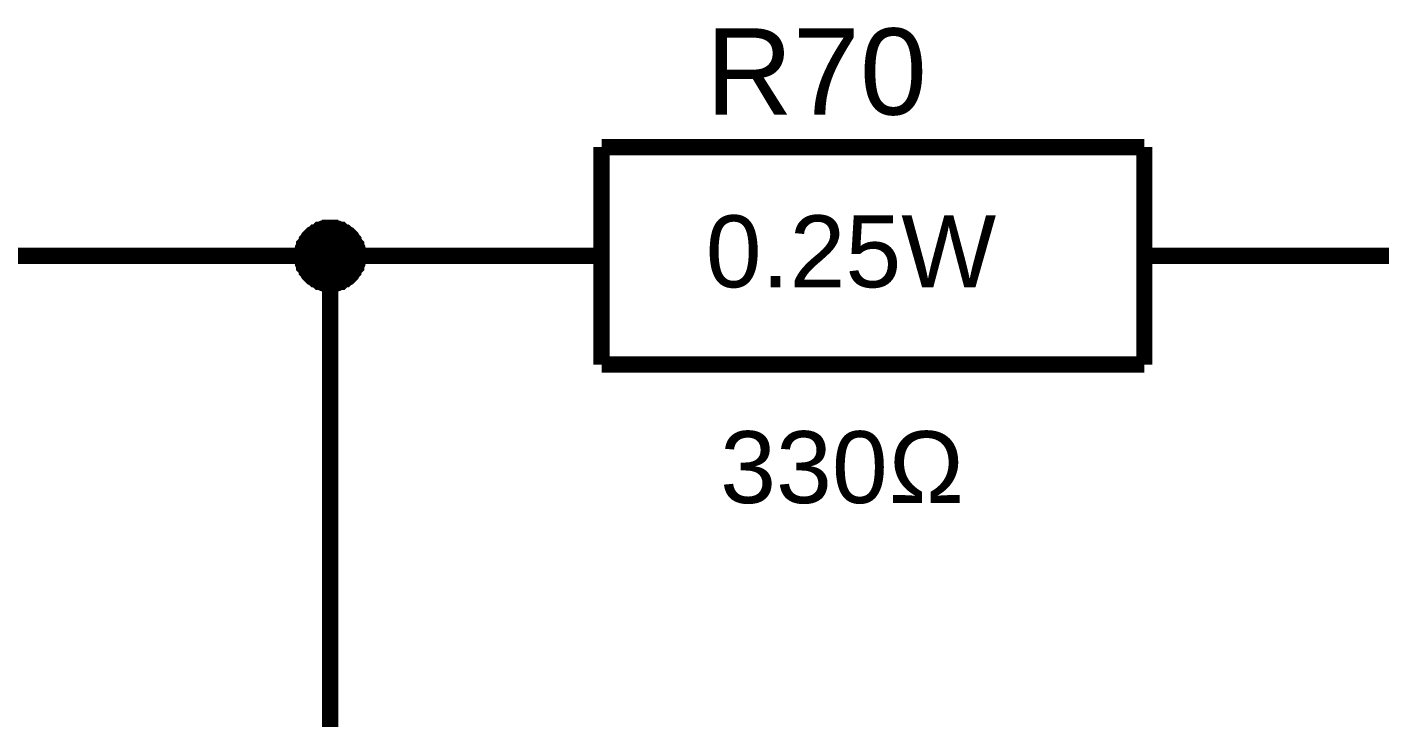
# Model space of a CAD drawing. Header units: millimetres. Extents: x -2024 to 917, y -725 to 13.
# Drawn here: x -1509.69 to -1484.78, y -375.18 to -362.46 of the extents above; entities that cross this region are included whole.
import ezdxf

# ---------------------------------------------------------------- set-up
doc = ezdxf.new("R2010")
doc.units = ezdxf.units.MM
doc.styles.get("Standard").update_dxf_attribs({"font": 'arial.ttf'})

msp = doc.modelspace()

# ---------------------------------------------------------------- linework, layer by layer
at = {"color": 7}
for points, const_width in [([(-1499.114, -364.666), (-1499.114, -368.673)], 0.3), ([(-1499.114, -364.666), (-1489.117, -364.666)], 0.3), ([(-1489.117, -364.666), (-1489.117, -368.673)], 0.3), ([(-1504.625, -366.669), (-1504.625, -366.636), (-1504.625, -366.62), (-1504.625, -366.587), (-1504.608, -366.57), (-1504.608, -366.537), (-1504.608, -366.52), (-1504.592, -366.487), (-1504.592, -366.471), (-1504.575, -366.454), (-1504.559, -366.421), (-1504.542, -366.405), (-1504.542, -366.388), (-1504.526, -366.371), (-1504.509, -366.338), (-1504.493, -366.322), (-1504.476, -366.305), (-1504.46, -366.289), (-1504.443, -366.272), (-1504.41, -366.255), (-1504.393, -366.239), (-1504.377, -366.239), (-1504.36, -366.222), (-1504.327, -366.206), (-1504.311, -366.189), (-1504.294, -366.189), (-1504.261, -366.173), (-1504.244, -366.173), (-1504.211, -366.173), (-1504.195, -366.156), (-1504.162, -366.156), (-1504.145, -366.156), (-1504.112, -366.156)], 0.3), ([(-1504.625, -366.669), (-1504.625, -366.636), (-1504.625, -366.62), (-1504.625, -366.587), (-1504.608, -366.57), (-1504.608, -366.537), (-1504.608, -366.52), (-1504.592, -366.487), (-1504.592, -366.471), (-1504.575, -366.454), (-1504.559, -366.421), (-1504.542, -366.405), (-1504.542, -366.388), (-1504.526, -366.371), (-1504.509, -366.338), (-1504.493, -366.322), (-1504.476, -366.305), (-1504.46, -366.289), (-1504.443, -366.272), (-1504.41, -366.255), (-1504.393, -366.239), (-1504.377, -366.239), (-1504.36, -366.222), (-1504.327, -366.206), (-1504.311, -366.189), (-1504.294, -366.189), (-1504.261, -366.173), (-1504.244, -366.173), (-1504.211, -366.173), (-1504.195, -366.156), (-1504.162, -366.156), (-1504.145, -366.156), (-1504.112, -366.156)], 0.3), ([(-1504.625, -366.669), (-1504.625, -366.636), (-1504.625, -366.62), (-1504.625, -366.587), (-1504.608, -366.57), (-1504.608, -366.537), (-1504.608, -366.52), (-1504.592, -366.487), (-1504.592, -366.471), (-1504.575, -366.454), (-1504.559, -366.421), (-1504.542, -366.405), (-1504.542, -366.388), (-1504.526, -366.371), (-1504.509, -366.338), (-1504.493, -366.322), (-1504.476, -366.305), (-1504.46, -366.289), (-1504.443, -366.272), (-1504.41, -366.255), (-1504.393, -366.239), (-1504.377, -366.239), (-1504.36, -366.222), (-1504.327, -366.206), (-1504.311, -366.189), (-1504.294, -366.189), (-1504.261, -366.173), (-1504.244, -366.173), (-1504.211, -366.173), (-1504.195, -366.156), (-1504.162, -366.156), (-1504.145, -366.156), (-1504.112, -366.156)], 0.3), ([(-1504.625, -366.669), (-1504.625, -366.636), (-1504.625, -366.62), (-1504.625, -366.587), (-1504.608, -366.57), (-1504.608, -366.537), (-1504.608, -366.52), (-1504.592, -366.487), (-1504.592, -366.471), (-1504.575, -366.454), (-1504.559, -366.421), (-1504.542, -366.405), (-1504.542, -366.388), (-1504.526, -366.371), (-1504.509, -366.338), (-1504.493, -366.322), (-1504.476, -366.305), (-1504.46, -366.289), (-1504.443, -366.272), (-1504.41, -366.255), (-1504.393, -366.239), (-1504.377, -366.239), (-1504.36, -366.222), (-1504.327, -366.206), (-1504.311, -366.189), (-1504.294, -366.189), (-1504.261, -366.173), (-1504.244, -366.173), (-1504.211, -366.173), (-1504.195, -366.156), (-1504.162, -366.156), (-1504.145, -366.156), (-1504.112, -366.156)], 0.3), ([(-1504.112, -366.156), (-1504.112, -366.156)], 0.3), ([(-1504.112, -366.156), (-1504.079, -366.156), (-1504.062, -366.156), (-1504.029, -366.156), (-1504.013, -366.173), (-1503.98, -366.173), (-1503.963, -366.173), (-1503.93, -366.189), (-1503.913, -366.189), (-1503.897, -366.206), (-1503.864, -366.222), (-1503.847, -366.239), (-1503.831, -366.239), (-1503.814, -366.255), (-1503.781, -366.272), (-1503.764, -366.289), (-1503.748, -366.305), (-1503.731, -366.322), (-1503.715, -366.338), (-1503.698, -366.371), (-1503.682, -366.388), (-1503.682, -366.405), (-1503.665, -366.421), (-1503.649, -366.454), (-1503.632, -366.471), (-1503.632, -366.487), (-1503.615, -366.52), (-1503.615, -366.537), (-1503.615, -366.57), (-1503.599, -366.587), (-1503.599, -366.62), (-1503.599, -366.636), (-1503.599, -366.669)], 0.3), ([(-1504.112, -366.156), (-1504.112, -366.156)], 0.3), ([(-1504.112, -366.156), (-1504.079, -366.156), (-1504.062, -366.156), (-1504.029, -366.156), (-1504.013, -366.173), (-1503.98, -366.173), (-1503.963, -366.173), (-1503.93, -366.189), (-1503.913, -366.189), (-1503.897, -366.206), (-1503.864, -366.222), (-1503.847, -366.239), (-1503.831, -366.239), (-1503.814, -366.255), (-1503.781, -366.272), (-1503.764, -366.289), (-1503.748, -366.305), (-1503.731, -366.322), (-1503.715, -366.338), (-1503.698, -366.371), (-1503.682, -366.388), (-1503.682, -366.405), (-1503.665, -366.421), (-1503.649, -366.454), (-1503.632, -366.471), (-1503.632, -366.487), (-1503.615, -366.52), (-1503.615, -366.537), (-1503.615, -366.57), (-1503.599, -366.587), (-1503.599, -366.62), (-1503.599, -366.636), (-1503.599, -366.669)], 0.3), ([(-1504.112, -366.156), (-1504.112, -366.156)], 0.3), ([(-1504.112, -366.156), (-1504.079, -366.156), (-1504.062, -366.156), (-1504.029, -366.156), (-1504.013, -366.173), (-1503.98, -366.173), (-1503.963, -366.173), (-1503.93, -366.189), (-1503.913, -366.189), (-1503.897, -366.206), (-1503.864, -366.222), (-1503.847, -366.239), (-1503.831, -366.239), (-1503.814, -366.255), (-1503.781, -366.272), (-1503.764, -366.289), (-1503.748, -366.305), (-1503.731, -366.322), (-1503.715, -366.338), (-1503.698, -366.371), (-1503.682, -366.388), (-1503.682, -366.405), (-1503.665, -366.421), (-1503.649, -366.454), (-1503.632, -366.471), (-1503.632, -366.487), (-1503.615, -366.52), (-1503.615, -366.537), (-1503.615, -366.57), (-1503.599, -366.587), (-1503.599, -366.62), (-1503.599, -366.636), (-1503.599, -366.669)], 0.3), ([(-1504.112, -366.156), (-1504.112, -366.156)], 0.3), ([(-1504.112, -366.156), (-1504.079, -366.156), (-1504.062, -366.156), (-1504.029, -366.156), (-1504.013, -366.173), (-1503.98, -366.173), (-1503.963, -366.173), (-1503.93, -366.189), (-1503.913, -366.189), (-1503.897, -366.206), (-1503.864, -366.222), (-1503.847, -366.239), (-1503.831, -366.239), (-1503.814, -366.255), (-1503.781, -366.272), (-1503.764, -366.289), (-1503.748, -366.305), (-1503.731, -366.322), (-1503.715, -366.338), (-1503.698, -366.371), (-1503.682, -366.388), (-1503.682, -366.405), (-1503.665, -366.421), (-1503.649, -366.454), (-1503.632, -366.471), (-1503.632, -366.487), (-1503.615, -366.52), (-1503.615, -366.537), (-1503.615, -366.57), (-1503.599, -366.587), (-1503.599, -366.62), (-1503.599, -366.636), (-1503.599, -366.669)], 0.3), ([(-1504.625, -366.669), (-1504.625, -366.636), (-1504.625, -366.62), (-1504.625, -366.587), (-1504.608, -366.57), (-1504.608, -366.537), (-1504.608, -366.52), (-1504.592, -366.487), (-1504.592, -366.471), (-1504.575, -366.454), (-1504.559, -366.421), (-1504.542, -366.405), (-1504.542, -366.388), (-1504.526, -366.371), (-1504.509, -366.338), (-1504.493, -366.322), (-1504.476, -366.305), (-1504.46, -366.289), (-1504.443, -366.272), (-1504.41, -366.255), (-1504.393, -366.239), (-1504.377, -366.239), (-1504.36, -366.222), (-1504.327, -366.206), (-1504.311, -366.189), (-1504.294, -366.189), (-1504.261, -366.173), (-1504.244, -366.173), (-1504.211, -366.173), (-1504.195, -366.156), (-1504.162, -366.156), (-1504.145, -366.156), (-1504.112, -366.156)], 0.0991), ([(-1504.625, -366.669), (-1504.625, -366.636), (-1504.625, -366.62), (-1504.625, -366.587), (-1504.608, -366.57), (-1504.608, -366.537), (-1504.608, -366.52), (-1504.592, -366.487), (-1504.592, -366.471), (-1504.575, -366.454), (-1504.559, -366.421), (-1504.542, -366.405), (-1504.542, -366.388), (-1504.526, -366.371), (-1504.509, -366.338), (-1504.493, -366.322), (-1504.476, -366.305), (-1504.46, -366.289), (-1504.443, -366.272), (-1504.41, -366.255), (-1504.393, -366.239), (-1504.377, -366.239), (-1504.36, -366.222), (-1504.327, -366.206), (-1504.311, -366.189), (-1504.294, -366.189), (-1504.261, -366.173), (-1504.244, -366.173), (-1504.211, -366.173), (-1504.195, -366.156), (-1504.162, -366.156), (-1504.145, -366.156), (-1504.112, -366.156)], 0.0991), ([(-1504.625, -366.669), (-1504.625, -366.636), (-1504.625, -366.62), (-1504.625, -366.587), (-1504.608, -366.57), (-1504.608, -366.537), (-1504.608, -366.52), (-1504.592, -366.487), (-1504.592, -366.471), (-1504.575, -366.454), (-1504.559, -366.421), (-1504.542, -366.405), (-1504.542, -366.388), (-1504.526, -366.371), (-1504.509, -366.338), (-1504.493, -366.322), (-1504.476, -366.305), (-1504.46, -366.289), (-1504.443, -366.272), (-1504.41, -366.255), (-1504.393, -366.239), (-1504.377, -366.239), (-1504.36, -366.222), (-1504.327, -366.206), (-1504.311, -366.189), (-1504.294, -366.189), (-1504.261, -366.173), (-1504.244, -366.173), (-1504.211, -366.173), (-1504.195, -366.156), (-1504.162, -366.156), (-1504.145, -366.156), (-1504.112, -366.156)], 0.0991), ([(-1504.625, -366.669), (-1504.625, -366.636), (-1504.625, -366.62), (-1504.625, -366.587), (-1504.608, -366.57), (-1504.608, -366.537), (-1504.608, -366.52), (-1504.592, -366.487), (-1504.592, -366.471), (-1504.575, -366.454), (-1504.559, -366.421), (-1504.542, -366.405), (-1504.542, -366.388), (-1504.526, -366.371), (-1504.509, -366.338), (-1504.493, -366.322), (-1504.476, -366.305), (-1504.46, -366.289), (-1504.443, -366.272), (-1504.41, -366.255), (-1504.393, -366.239), (-1504.377, -366.239), (-1504.36, -366.222), (-1504.327, -366.206), (-1504.311, -366.189), (-1504.294, -366.189), (-1504.261, -366.173), (-1504.244, -366.173), (-1504.211, -366.173), (-1504.195, -366.156), (-1504.162, -366.156), (-1504.145, -366.156), (-1504.112, -366.156)], 0.0991), ([(-1504.112, -366.156), (-1504.112, -366.156)], 0.0991), ([(-1504.112, -366.156), (-1504.079, -366.156), (-1504.062, -366.156), (-1504.029, -366.156), (-1504.013, -366.173), (-1503.98, -366.173), (-1503.963, -366.173), (-1503.93, -366.189), (-1503.913, -366.189), (-1503.897, -366.206), (-1503.864, -366.222), (-1503.847, -366.239), (-1503.831, -366.239), (-1503.814, -366.255), (-1503.781, -366.272), (-1503.764, -366.289), (-1503.748, -366.305), (-1503.731, -366.322), (-1503.715, -366.338), (-1503.698, -366.371), (-1503.682, -366.388), (-1503.682, -366.405), (-1503.665, -366.421), (-1503.649, -366.454), (-1503.632, -366.471), (-1503.632, -366.487), (-1503.615, -366.52), (-1503.615, -366.537), (-1503.615, -366.57), (-1503.599, -366.587), (-1503.599, -366.62), (-1503.599, -366.636), (-1503.599, -366.669)], 0.0991), ([(-1504.112, -366.156), (-1504.112, -366.156)], 0.0991), ([(-1504.112, -366.156), (-1504.079, -366.156), (-1504.062, -366.156), (-1504.029, -366.156), (-1504.013, -366.173), (-1503.98, -366.173), (-1503.963, -366.173), (-1503.93, -366.189), (-1503.913, -366.189), (-1503.897, -366.206), (-1503.864, -366.222), (-1503.847, -366.239), (-1503.831, -366.239), (-1503.814, -366.255), (-1503.781, -366.272), (-1503.764, -366.289), (-1503.748, -366.305), (-1503.731, -366.322), (-1503.715, -366.338), (-1503.698, -366.371), (-1503.682, -366.388), (-1503.682, -366.405), (-1503.665, -366.421), (-1503.649, -366.454), (-1503.632, -366.471), (-1503.632, -366.487), (-1503.615, -366.52), (-1503.615, -366.537), (-1503.615, -366.57), (-1503.599, -366.587), (-1503.599, -366.62), (-1503.599, -366.636), (-1503.599, -366.669)], 0.0991), ([(-1504.112, -366.156), (-1504.112, -366.156)], 0.0991), ([(-1504.112, -366.156), (-1504.079, -366.156), (-1504.062, -366.156), (-1504.029, -366.156), (-1504.013, -366.173), (-1503.98, -366.173), (-1503.963, -366.173), (-1503.93, -366.189), (-1503.913, -366.189), (-1503.897, -366.206), (-1503.864, -366.222), (-1503.847, -366.239), (-1503.831, -366.239), (-1503.814, -366.255), (-1503.781, -366.272), (-1503.764, -366.289), (-1503.748, -366.305), (-1503.731, -366.322), (-1503.715, -366.338), (-1503.698, -366.371), (-1503.682, -366.388), (-1503.682, -366.405), (-1503.665, -366.421), (-1503.649, -366.454), (-1503.632, -366.471), (-1503.632, -366.487), (-1503.615, -366.52), (-1503.615, -366.537), (-1503.615, -366.57), (-1503.599, -366.587), (-1503.599, -366.62), (-1503.599, -366.636), (-1503.599, -366.669)], 0.0991), ([(-1504.112, -366.156), (-1504.112, -366.156)], 0.0991), ([(-1504.112, -366.156), (-1504.079, -366.156), (-1504.062, -366.156), (-1504.029, -366.156), (-1504.013, -366.173), (-1503.98, -366.173), (-1503.963, -366.173), (-1503.93, -366.189), (-1503.913, -366.189), (-1503.897, -366.206), (-1503.864, -366.222), (-1503.847, -366.239), (-1503.831, -366.239), (-1503.814, -366.255), (-1503.781, -366.272), (-1503.764, -366.289), (-1503.748, -366.305), (-1503.731, -366.322), (-1503.715, -366.338), (-1503.698, -366.371), (-1503.682, -366.388), (-1503.682, -366.405), (-1503.665, -366.421), (-1503.649, -366.454), (-1503.632, -366.471), (-1503.632, -366.487), (-1503.615, -366.52), (-1503.615, -366.537), (-1503.615, -366.57), (-1503.599, -366.587), (-1503.599, -366.62), (-1503.599, -366.636), (-1503.599, -366.669)], 0.0991), ([(-1511.61, -366.669), (-1504.112, -366.669), (-1504.112, -379.171), (-1501.613, -379.171)], 0.3), ([(-1504.112, -367.183), (-1504.145, -367.183), (-1504.162, -367.183), (-1504.195, -367.183), (-1504.211, -367.166), (-1504.244, -367.166), (-1504.261, -367.166), (-1504.294, -367.15), (-1504.311, -367.15), (-1504.327, -367.133), (-1504.36, -367.117), (-1504.377, -367.1), (-1504.393, -367.1), (-1504.41, -367.083), (-1504.443, -367.067), (-1504.46, -367.05), (-1504.476, -367.034), (-1504.493, -367.017), (-1504.509, -367.001), (-1504.526, -366.968), (-1504.542, -366.951), (-1504.542, -366.934), (-1504.559, -366.918), (-1504.575, -366.885), (-1504.592, -366.868), (-1504.592, -366.852), (-1504.608, -366.818), (-1504.608, -366.802), (-1504.608, -366.769), (-1504.625, -366.752), (-1504.625, -366.719), (-1504.625, -366.703), (-1504.625, -366.669)], 0.3), ([(-1504.625, -366.669), (-1504.625, -366.669)], 0.3), ([(-1504.112, -367.183), (-1504.145, -367.183), (-1504.162, -367.183), (-1504.195, -367.183), (-1504.211, -367.166), (-1504.244, -367.166), (-1504.261, -367.166), (-1504.294, -367.15), (-1504.311, -367.15), (-1504.327, -367.133), (-1504.36, -367.117), (-1504.377, -367.1), (-1504.393, -367.1), (-1504.41, -367.083), (-1504.443, -367.067), (-1504.46, -367.05), (-1504.476, -367.034), (-1504.493, -367.017), (-1504.509, -367.001), (-1504.526, -366.968), (-1504.542, -366.951), (-1504.542, -366.934), (-1504.559, -366.918), (-1504.575, -366.885), (-1504.592, -366.868), (-1504.592, -366.852), (-1504.608, -366.818), (-1504.608, -366.802), (-1504.608, -366.769), (-1504.625, -366.752), (-1504.625, -366.719), (-1504.625, -366.703), (-1504.625, -366.669)], 0.3), ([(-1504.625, -366.669), (-1504.625, -366.669)], 0.3), ([(-1504.112, -367.183), (-1504.145, -367.183), (-1504.162, -367.183), (-1504.195, -367.183), (-1504.211, -367.166), (-1504.244, -367.166), (-1504.261, -367.166), (-1504.294, -367.15), (-1504.311, -367.15), (-1504.327, -367.133), (-1504.36, -367.117), (-1504.377, -367.1), (-1504.393, -367.1), (-1504.41, -367.083), (-1504.443, -367.067), (-1504.46, -367.05), (-1504.476, -367.034), (-1504.493, -367.017), (-1504.509, -367.001), (-1504.526, -366.968), (-1504.542, -366.951), (-1504.542, -366.934), (-1504.559, -366.918), (-1504.575, -366.885), (-1504.592, -366.868), (-1504.592, -366.852), (-1504.608, -366.818), (-1504.608, -366.802), (-1504.608, -366.769), (-1504.625, -366.752), (-1504.625, -366.719), (-1504.625, -366.703), (-1504.625, -366.669)], 0.3), ([(-1504.625, -366.669), (-1504.625, -366.669)], 0.3), ([(-1504.112, -367.183), (-1504.145, -367.183), (-1504.162, -367.183), (-1504.195, -367.183), (-1504.211, -367.166), (-1504.244, -367.166), (-1504.261, -367.166), (-1504.294, -367.15), (-1504.311, -367.15), (-1504.327, -367.133), (-1504.36, -367.117), (-1504.377, -367.1), (-1504.393, -367.1), (-1504.41, -367.083), (-1504.443, -367.067), (-1504.46, -367.05), (-1504.476, -367.034), (-1504.493, -367.017), (-1504.509, -367.001), (-1504.526, -366.968), (-1504.542, -366.951), (-1504.542, -366.934), (-1504.559, -366.918), (-1504.575, -366.885), (-1504.592, -366.868), (-1504.592, -366.852), (-1504.608, -366.818), (-1504.608, -366.802), (-1504.608, -366.769), (-1504.625, -366.752), (-1504.625, -366.719), (-1504.625, -366.703), (-1504.625, -366.669)], 0.3), ([(-1504.625, -366.669), (-1504.625, -366.669)], 0.3), ([(-1504.112, -367.183), (-1504.145, -367.183), (-1504.162, -367.183), (-1504.195, -367.183), (-1504.211, -367.166), (-1504.244, -367.166), (-1504.261, -367.166), (-1504.294, -367.15), (-1504.311, -367.15), (-1504.327, -367.133), (-1504.36, -367.117), (-1504.377, -367.1), (-1504.393, -367.1), (-1504.41, -367.083), (-1504.443, -367.067), (-1504.46, -367.05), (-1504.476, -367.034), (-1504.493, -367.017), (-1504.509, -367.001), (-1504.526, -366.968), (-1504.542, -366.951), (-1504.542, -366.934), (-1504.559, -366.918), (-1504.575, -366.885), (-1504.592, -366.868), (-1504.592, -366.852), (-1504.608, -366.818), (-1504.608, -366.802), (-1504.608, -366.769), (-1504.625, -366.752), (-1504.625, -366.719), (-1504.625, -366.703), (-1504.625, -366.669)], 0.0991), ([(-1504.625, -366.669), (-1504.625, -366.669)], 0.0991), ([(-1504.112, -367.183), (-1504.145, -367.183), (-1504.162, -367.183), (-1504.195, -367.183), (-1504.211, -367.166), (-1504.244, -367.166), (-1504.261, -367.166), (-1504.294, -367.15), (-1504.311, -367.15), (-1504.327, -367.133), (-1504.36, -367.117), (-1504.377, -367.1), (-1504.393, -367.1), (-1504.41, -367.083), (-1504.443, -367.067), (-1504.46, -367.05), (-1504.476, -367.034), (-1504.493, -367.017), (-1504.509, -367.001), (-1504.526, -366.968), (-1504.542, -366.951), (-1504.542, -366.934), (-1504.559, -366.918), (-1504.575, -366.885), (-1504.592, -366.868), (-1504.592, -366.852), (-1504.608, -366.818), (-1504.608, -366.802), (-1504.608, -366.769), (-1504.625, -366.752), (-1504.625, -366.719), (-1504.625, -366.703), (-1504.625, -366.669)], 0.0991), ([(-1504.625, -366.669), (-1504.625, -366.669)], 0.0991), ([(-1504.112, -367.183), (-1504.145, -367.183), (-1504.162, -367.183), (-1504.195, -367.183), (-1504.211, -367.166), (-1504.244, -367.166), (-1504.261, -367.166), (-1504.294, -367.15), (-1504.311, -367.15), (-1504.327, -367.133), (-1504.36, -367.117), (-1504.377, -367.1), (-1504.393, -367.1), (-1504.41, -367.083), (-1504.443, -367.067), (-1504.46, -367.05), (-1504.476, -367.034), (-1504.493, -367.017), (-1504.509, -367.001), (-1504.526, -366.968), (-1504.542, -366.951), (-1504.542, -366.934), (-1504.559, -366.918), (-1504.575, -366.885), (-1504.592, -366.868), (-1504.592, -366.852), (-1504.608, -366.818), (-1504.608, -366.802), (-1504.608, -366.769), (-1504.625, -366.752), (-1504.625, -366.719), (-1504.625, -366.703), (-1504.625, -366.669)], 0.0991), ([(-1504.625, -366.669), (-1504.625, -366.669)], 0.0991), ([(-1504.112, -367.183), (-1504.145, -367.183), (-1504.162, -367.183), (-1504.195, -367.183), (-1504.211, -367.166), (-1504.244, -367.166), (-1504.261, -367.166), (-1504.294, -367.15), (-1504.311, -367.15), (-1504.327, -367.133), (-1504.36, -367.117), (-1504.377, -367.1), (-1504.393, -367.1), (-1504.41, -367.083), (-1504.443, -367.067), (-1504.46, -367.05), (-1504.476, -367.034), (-1504.493, -367.017), (-1504.509, -367.001), (-1504.526, -366.968), (-1504.542, -366.951), (-1504.542, -366.934), (-1504.559, -366.918), (-1504.575, -366.885), (-1504.592, -366.868), (-1504.592, -366.852), (-1504.608, -366.818), (-1504.608, -366.802), (-1504.608, -366.769), (-1504.625, -366.752), (-1504.625, -366.719), (-1504.625, -366.703), (-1504.625, -366.669)], 0.0991), ([(-1504.625, -366.669), (-1504.625, -366.669)], 0.0991), ([(-1503.599, -366.669), (-1503.599, -366.703), (-1503.599, -366.719), (-1503.599, -366.752), (-1503.615, -366.769), (-1503.615, -366.802), (-1503.615, -366.818), (-1503.632, -366.852), (-1503.632, -366.868), (-1503.649, -366.885), (-1503.665, -366.918), (-1503.682, -366.934), (-1503.682, -366.951), (-1503.698, -366.968), (-1503.715, -367.001), (-1503.731, -367.017), (-1503.748, -367.034), (-1503.764, -367.05), (-1503.781, -367.067), (-1503.814, -367.083), (-1503.831, -367.1), (-1503.847, -367.1), (-1503.864, -367.117), (-1503.897, -367.133), (-1503.913, -367.15), (-1503.93, -367.15), (-1503.963, -367.166), (-1503.98, -367.166), (-1504.013, -367.166), (-1504.029, -367.183), (-1504.062, -367.183), (-1504.079, -367.183), (-1504.112, -367.183)], 0.3), ([(-1501.613, -366.669), (-1504.112, -366.669)], 0.3), ([(-1503.599, -366.669), (-1503.599, -366.703), (-1503.599, -366.719), (-1503.599, -366.752), (-1503.615, -366.769), (-1503.615, -366.802), (-1503.615, -366.818), (-1503.632, -366.852), (-1503.632, -366.868), (-1503.649, -366.885), (-1503.665, -366.918), (-1503.682, -366.934), (-1503.682, -366.951), (-1503.698, -366.968), (-1503.715, -367.001), (-1503.731, -367.017), (-1503.748, -367.034), (-1503.764, -367.05), (-1503.781, -367.067), (-1503.814, -367.083), (-1503.831, -367.1), (-1503.847, -367.1), (-1503.864, -367.117), (-1503.897, -367.133), (-1503.913, -367.15), (-1503.93, -367.15), (-1503.963, -367.166), (-1503.98, -367.166), (-1504.013, -367.166), (-1504.029, -367.183), (-1504.062, -367.183), (-1504.079, -367.183), (-1504.112, -367.183)], 0.3), ([(-1503.599, -366.669), (-1503.599, -366.703), (-1503.599, -366.719), (-1503.599, -366.752), (-1503.615, -366.769), (-1503.615, -366.802), (-1503.615, -366.818), (-1503.632, -366.852), (-1503.632, -366.868), (-1503.649, -366.885), (-1503.665, -366.918), (-1503.682, -366.934), (-1503.682, -366.951), (-1503.698, -366.968), (-1503.715, -367.001), (-1503.731, -367.017), (-1503.748, -367.034), (-1503.764, -367.05), (-1503.781, -367.067), (-1503.814, -367.083), (-1503.831, -367.1), (-1503.847, -367.1), (-1503.864, -367.117), (-1503.897, -367.133), (-1503.913, -367.15), (-1503.93, -367.15), (-1503.963, -367.166), (-1503.98, -367.166), (-1504.013, -367.166), (-1504.029, -367.183), (-1504.062, -367.183), (-1504.079, -367.183), (-1504.112, -367.183)], 0.3), ([(-1503.599, -366.669), (-1503.599, -366.703), (-1503.599, -366.719), (-1503.599, -366.752), (-1503.615, -366.769), (-1503.615, -366.802), (-1503.615, -366.818), (-1503.632, -366.852), (-1503.632, -366.868), (-1503.649, -366.885), (-1503.665, -366.918), (-1503.682, -366.934), (-1503.682, -366.951), (-1503.698, -366.968), (-1503.715, -367.001), (-1503.731, -367.017), (-1503.748, -367.034), (-1503.764, -367.05), (-1503.781, -367.067), (-1503.814, -367.083), (-1503.831, -367.1), (-1503.847, -367.1), (-1503.864, -367.117), (-1503.897, -367.133), (-1503.913, -367.15), (-1503.93, -367.15), (-1503.963, -367.166), (-1503.98, -367.166), (-1504.013, -367.166), (-1504.029, -367.183), (-1504.062, -367.183), (-1504.079, -367.183), (-1504.112, -367.183)], 0.3), ([(-1503.599, -366.669), (-1503.599, -366.703), (-1503.599, -366.719), (-1503.599, -366.752), (-1503.615, -366.769), (-1503.615, -366.802), (-1503.615, -366.818), (-1503.632, -366.852), (-1503.632, -366.868), (-1503.649, -366.885), (-1503.665, -366.918), (-1503.682, -366.934), (-1503.682, -366.951), (-1503.698, -366.968), (-1503.715, -367.001), (-1503.731, -367.017), (-1503.748, -367.034), (-1503.764, -367.05), (-1503.781, -367.067), (-1503.814, -367.083), (-1503.831, -367.1), (-1503.847, -367.1), (-1503.864, -367.117), (-1503.897, -367.133), (-1503.913, -367.15), (-1503.93, -367.15), (-1503.963, -367.166), (-1503.98, -367.166), (-1504.013, -367.166), (-1504.029, -367.183), (-1504.062, -367.183), (-1504.079, -367.183), (-1504.112, -367.183)], 0.0991), ([(-1503.599, -366.669), (-1503.599, -366.703), (-1503.599, -366.719), (-1503.599, -366.752), (-1503.615, -366.769), (-1503.615, -366.802), (-1503.615, -366.818), (-1503.632, -366.852), (-1503.632, -366.868), (-1503.649, -366.885), (-1503.665, -366.918), (-1503.682, -366.934), (-1503.682, -366.951), (-1503.698, -366.968), (-1503.715, -367.001), (-1503.731, -367.017), (-1503.748, -367.034), (-1503.764, -367.05), (-1503.781, -367.067), (-1503.814, -367.083), (-1503.831, -367.1), (-1503.847, -367.1), (-1503.864, -367.117), (-1503.897, -367.133), (-1503.913, -367.15), (-1503.93, -367.15), (-1503.963, -367.166), (-1503.98, -367.166), (-1504.013, -367.166), (-1504.029, -367.183), (-1504.062, -367.183), (-1504.079, -367.183), (-1504.112, -367.183)], 0.0991), ([(-1503.599, -366.669), (-1503.599, -366.703), (-1503.599, -366.719), (-1503.599, -366.752), (-1503.615, -366.769), (-1503.615, -366.802), (-1503.615, -366.818), (-1503.632, -366.852), (-1503.632, -366.868), (-1503.649, -366.885), (-1503.665, -366.918), (-1503.682, -366.934), (-1503.682, -366.951), (-1503.698, -366.968), (-1503.715, -367.001), (-1503.731, -367.017), (-1503.748, -367.034), (-1503.764, -367.05), (-1503.781, -367.067), (-1503.814, -367.083), (-1503.831, -367.1), (-1503.847, -367.1), (-1503.864, -367.117), (-1503.897, -367.133), (-1503.913, -367.15), (-1503.93, -367.15), (-1503.963, -367.166), (-1503.98, -367.166), (-1504.013, -367.166), (-1504.029, -367.183), (-1504.062, -367.183), (-1504.079, -367.183), (-1504.112, -367.183)], 0.0991), ([(-1503.599, -366.669), (-1503.599, -366.703), (-1503.599, -366.719), (-1503.599, -366.752), (-1503.615, -366.769), (-1503.615, -366.802), (-1503.615, -366.818), (-1503.632, -366.852), (-1503.632, -366.868), (-1503.649, -366.885), (-1503.665, -366.918), (-1503.682, -366.934), (-1503.682, -366.951), (-1503.698, -366.968), (-1503.715, -367.001), (-1503.731, -367.017), (-1503.748, -367.034), (-1503.764, -367.05), (-1503.781, -367.067), (-1503.814, -367.083), (-1503.831, -367.1), (-1503.847, -367.1), (-1503.864, -367.117), (-1503.897, -367.133), (-1503.913, -367.15), (-1503.93, -367.15), (-1503.963, -367.166), (-1503.98, -367.166), (-1504.013, -367.166), (-1504.029, -367.183), (-1504.062, -367.183), (-1504.079, -367.183), (-1504.112, -367.183)], 0.0991), ([(-1503.599, -366.669), (-1503.599, -366.669), (-1503.599, -366.669), (-1503.599, -366.669), (-1503.599, -366.669), (-1503.599, -366.669), (-1503.599, -366.669), (-1503.599, -366.669), (-1503.599, -366.669), (-1503.599, -366.669), (-1503.599, -366.669), (-1503.599, -366.669), (-1503.599, -366.669), (-1503.599, -366.669), (-1503.599, -366.669), (-1503.599, -366.669), (-1503.599, -366.669), (-1503.599, -366.669), (-1503.599, -366.669), (-1503.599, -366.669), (-1503.599, -366.669), (-1503.599, -366.669), (-1503.599, -366.669), (-1503.599, -366.669), (-1503.599, -366.669), (-1503.599, -366.669), (-1503.599, -366.669), (-1503.599, -366.669), (-1503.599, -366.669), (-1503.599, -366.669), (-1503.599, -366.669), (-1503.599, -366.669), (-1503.599, -366.669)], 0.3), ([(-1503.599, -366.669), (-1503.599, -366.669)], 0.3), ([(-1503.599, -366.669), (-1503.599, -366.669), (-1503.599, -366.669), (-1503.599, -366.669), (-1503.599, -366.669), (-1503.599, -366.669), (-1503.599, -366.669), (-1503.599, -366.669), (-1503.599, -366.669), (-1503.599, -366.669), (-1503.599, -366.669), (-1503.599, -366.669), (-1503.599, -366.669), (-1503.599, -366.669), (-1503.599, -366.669), (-1503.599, -366.669), (-1503.599, -366.669), (-1503.599, -366.669), (-1503.599, -366.669), (-1503.599, -366.669), (-1503.599, -366.669), (-1503.599, -366.669), (-1503.599, -366.669), (-1503.599, -366.669), (-1503.599, -366.669), (-1503.599, -366.669), (-1503.599, -366.669), (-1503.599, -366.669), (-1503.599, -366.669), (-1503.599, -366.669), (-1503.599, -366.669), (-1503.599, -366.669), (-1503.599, -366.669)], 0.3), ([(-1503.599, -366.669), (-1503.599, -366.669)], 0.3), ([(-1503.599, -366.669), (-1503.599, -366.669), (-1503.599, -366.669), (-1503.599, -366.669), (-1503.599, -366.669), (-1503.599, -366.669), (-1503.599, -366.669), (-1503.599, -366.669), (-1503.599, -366.669), (-1503.599, -366.669), (-1503.599, -366.669), (-1503.599, -366.669), (-1503.599, -366.669), (-1503.599, -366.669), (-1503.599, -366.669), (-1503.599, -366.669), (-1503.599, -366.669), (-1503.599, -366.669), (-1503.599, -366.669), (-1503.599, -366.669), (-1503.599, -366.669), (-1503.599, -366.669), (-1503.599, -366.669), (-1503.599, -366.669), (-1503.599, -366.669), (-1503.599, -366.669), (-1503.599, -366.669), (-1503.599, -366.669), (-1503.599, -366.669), (-1503.599, -366.669), (-1503.599, -366.669), (-1503.599, -366.669), (-1503.599, -366.669)], 0.3), ([(-1503.599, -366.669), (-1503.599, -366.669)], 0.3), ([(-1503.599, -366.669), (-1503.599, -366.669), (-1503.599, -366.669), (-1503.599, -366.669), (-1503.599, -366.669), (-1503.599, -366.669), (-1503.599, -366.669), (-1503.599, -366.669), (-1503.599, -366.669), (-1503.599, -366.669), (-1503.599, -366.669), (-1503.599, -366.669), (-1503.599, -366.669), (-1503.599, -366.669), (-1503.599, -366.669), (-1503.599, -366.669), (-1503.599, -366.669), (-1503.599, -366.669), (-1503.599, -366.669), (-1503.599, -366.669), (-1503.599, -366.669), (-1503.599, -366.669), (-1503.599, -366.669), (-1503.599, -366.669), (-1503.599, -366.669), (-1503.599, -366.669), (-1503.599, -366.669), (-1503.599, -366.669), (-1503.599, -366.669), (-1503.599, -366.669), (-1503.599, -366.669), (-1503.599, -366.669), (-1503.599, -366.669)], 0.3), ([(-1503.599, -366.669), (-1503.599, -366.669)], 0.3), ([(-1503.599, -366.669), (-1503.599, -366.669), (-1503.599, -366.669), (-1503.599, -366.669), (-1503.599, -366.669), (-1503.599, -366.669), (-1503.599, -366.669), (-1503.599, -366.669), (-1503.599, -366.669), (-1503.599, -366.669), (-1503.599, -366.669), (-1503.599, -366.669), (-1503.599, -366.669), (-1503.599, -366.669), (-1503.599, -366.669), (-1503.599, -366.669), (-1503.599, -366.669), (-1503.599, -366.669), (-1503.599, -366.669), (-1503.599, -366.669), (-1503.599, -366.669), (-1503.599, -366.669), (-1503.599, -366.669), (-1503.599, -366.669), (-1503.599, -366.669), (-1503.599, -366.669), (-1503.599, -366.669), (-1503.599, -366.669), (-1503.599, -366.669), (-1503.599, -366.669), (-1503.599, -366.669), (-1503.599, -366.669), (-1503.599, -366.669)], 0.0991), ([(-1503.599, -366.669), (-1503.599, -366.669)], 0.0991), ([(-1503.599, -366.669), (-1503.599, -366.669), (-1503.599, -366.669), (-1503.599, -366.669), (-1503.599, -366.669), (-1503.599, -366.669), (-1503.599, -366.669), (-1503.599, -366.669), (-1503.599, -366.669), (-1503.599, -366.669), (-1503.599, -366.669), (-1503.599, -366.669), (-1503.599, -366.669), (-1503.599, -366.669), (-1503.599, -366.669), (-1503.599, -366.669), (-1503.599, -366.669), (-1503.599, -366.669), (-1503.599, -366.669), (-1503.599, -366.669), (-1503.599, -366.669), (-1503.599, -366.669), (-1503.599, -366.669), (-1503.599, -366.669), (-1503.599, -366.669), (-1503.599, -366.669), (-1503.599, -366.669), (-1503.599, -366.669), (-1503.599, -366.669), (-1503.599, -366.669), (-1503.599, -366.669), (-1503.599, -366.669), (-1503.599, -366.669)], 0.0991), ([(-1503.599, -366.669), (-1503.599, -366.669)], 0.0991), ([(-1503.599, -366.669), (-1503.599, -366.669), (-1503.599, -366.669), (-1503.599, -366.669), (-1503.599, -366.669), (-1503.599, -366.669), (-1503.599, -366.669), (-1503.599, -366.669), (-1503.599, -366.669), (-1503.599, -366.669), (-1503.599, -366.669), (-1503.599, -366.669), (-1503.599, -366.669), (-1503.599, -366.669), (-1503.599, -366.669), (-1503.599, -366.669), (-1503.599, -366.669), (-1503.599, -366.669), (-1503.599, -366.669), (-1503.599, -366.669), (-1503.599, -366.669), (-1503.599, -366.669), (-1503.599, -366.669), (-1503.599, -366.669), (-1503.599, -366.669), (-1503.599, -366.669), (-1503.599, -366.669), (-1503.599, -366.669), (-1503.599, -366.669), (-1503.599, -366.669), (-1503.599, -366.669), (-1503.599, -366.669), (-1503.599, -366.669)], 0.0991), ([(-1503.599, -366.669), (-1503.599, -366.669)], 0.0991), ([(-1503.599, -366.669), (-1503.599, -366.669), (-1503.599, -366.669), (-1503.599, -366.669), (-1503.599, -366.669), (-1503.599, -366.669), (-1503.599, -366.669), (-1503.599, -366.669), (-1503.599, -366.669), (-1503.599, -366.669), (-1503.599, -366.669), (-1503.599, -366.669), (-1503.599, -366.669), (-1503.599, -366.669), (-1503.599, -366.669), (-1503.599, -366.669), (-1503.599, -366.669), (-1503.599, -366.669), (-1503.599, -366.669), (-1503.599, -366.669), (-1503.599, -366.669), (-1503.599, -366.669), (-1503.599, -366.669), (-1503.599, -366.669), (-1503.599, -366.669), (-1503.599, -366.669), (-1503.599, -366.669), (-1503.599, -366.669), (-1503.599, -366.669), (-1503.599, -366.669), (-1503.599, -366.669), (-1503.599, -366.669), (-1503.599, -366.669)], 0.0991), ([(-1503.599, -366.669), (-1503.599, -366.669)], 0.0991), ([(-1499.114, -366.669), (-1501.613, -366.669)], 0.3), ([(-1489.117, -366.669), (-1486.617, -366.669)], 0.3), ([(-1486.617, -366.669), (-1484.118, -366.669)], 0.3), ([(-1499.114, -368.673), (-1489.117, -368.673)], 0.3)]:
    msp.add_lwpolyline(points, dxfattribs=dict(at, const_width=const_width))
at = {"color": 7, "const_width": 0.508}
msp.add_lwpolyline([(-1504.352, -366.662, 1), (-1503.844, -366.662, 1)], format="xyb", close=True, dxfattribs=at)

# ---------------------------------------------------------------- texts
at = {"color": 7}
for s, height, p in [('R70', 1.5897, (-1497.194, -364.07)), ('0.25W', 1.3247, (-1497.194, -367.249)), ('330Ω', 1.3247, (-1496.929, -371.223))]:
    msp.add_text(s, height=height, dxfattribs=at).set_placement(p)

doc.saveas('drawing.dxf')
